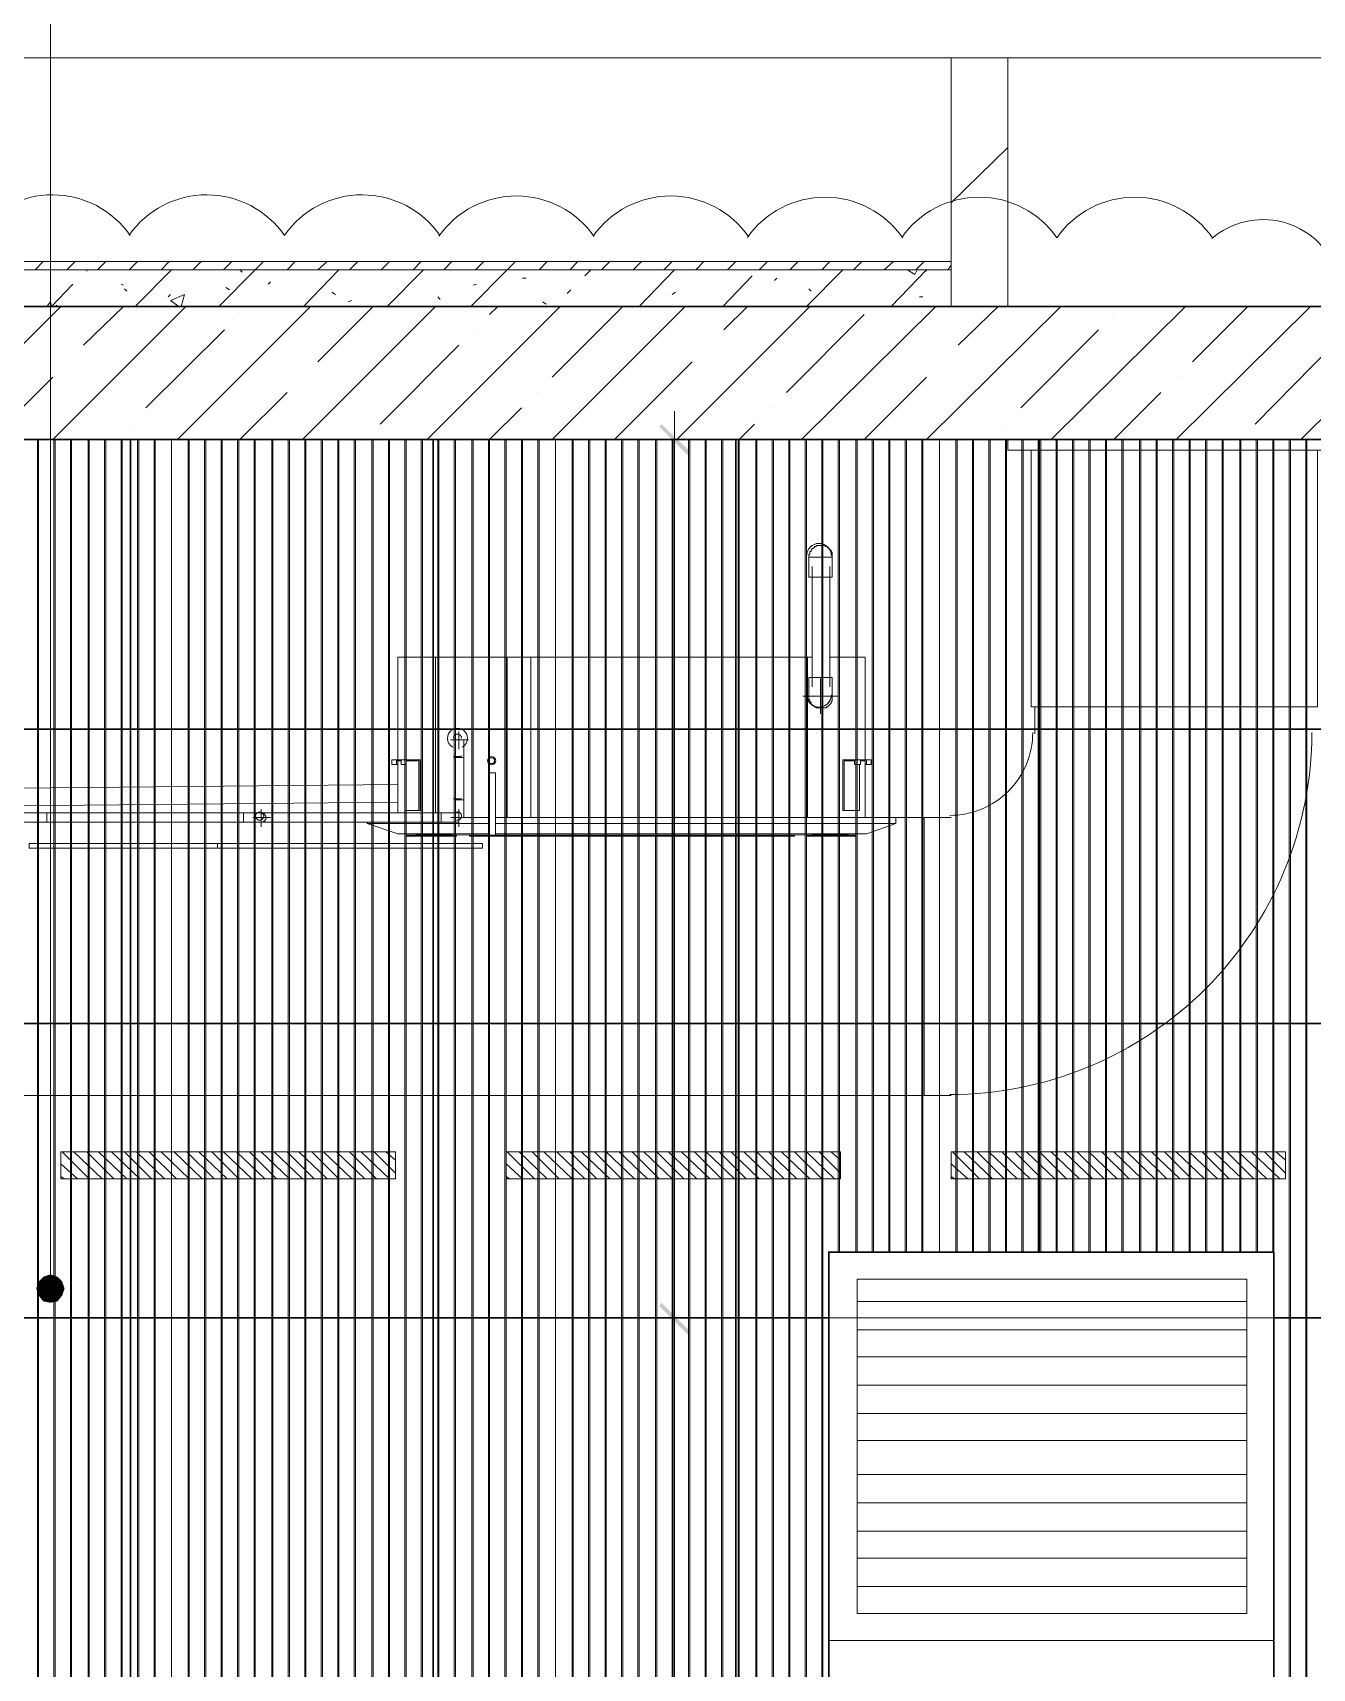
# Model space of a CAD drawing. Header units: millimetres. Extents: x -356862 to 418287, y 0 to 839748.
# Drawn here: x 387499 to 389851, y 787826 to 790833 of the extents above; entities that cross this region are included whole.
import ezdxf

# ---------------------------------------------------------------- set-up
doc = ezdxf.new("R2010")
doc.units = ezdxf.units.MM
doc.layers.add('PDF _Геометрия', color=7, linetype='Continuous', true_color=0xbababa)
doc.layers.add('PDF _Сплошная заливка', color=7, linetype='Continuous', true_color=0xf50000)

msp = doc.modelspace()

# ---------------------------------------------------------------- linework, layer by layer
at = {"layer": 'PDF _Геометрия', "color": 251, "lineweight": 20, "true_color": 0x545454}
msp.add_lwpolyline([(387531.2556, 788550.5996), (387531.2556, 788574.414), (387531.2556, 791250.2903), (387734.7608, 791250.2903), (393556.3072, 791250.2903)], dxfattribs=at)
at = {"layer": 'PDF _Геометрия', "color": 7, "lineweight": 5}
for points in [[(397212.9051, 790786.9913), (397124.1422, 790786.9913), (384697.3381, 790786.9913), (384660.534, 790936.3728), (384586.9257, 790639.7748), (384550.1216, 790786.9913), (372125.4824, 790786.9913), (372036.7196, 790786.9913)], [(389187.4412, 790330.1872), (389187.4412, 790412.4553), (375225.6886, 790412.4553), (375225.6886, 790330.1872), (375225.6886, 790786.9913)], [(389187.4412, 790786.9913), (389187.4412, 790412.4553)], [(389291.3587, 790330.1872), (389291.3587, 790786.9913)], [(389187.4412, 790397.3006), (375225.6886, 790397.3006)], [(389014.2453, 788500.8058), (389730.8433, 788500.8058)], [(389014.2453, 788448.847), (389730.8433, 788448.847)], [(389014.2453, 788399.0532), (389730.8433, 788399.0532)], [(389014.2453, 788347.0944), (389730.8433, 788347.0944)], [(389014.2453, 788295.1357), (389730.8433, 788295.1357)], [(389014.2453, 788245.3419), (389730.8433, 788245.3419)], [(389014.2453, 788182.5584), (389730.8433, 788182.5584)], [(389014.2453, 788130.5996), (389730.8433, 788130.5996)], [(389014.2453, 788078.6408), (389730.8433, 788078.6408)], [(389014.2453, 788028.847), (389730.8433, 788028.847)], [(389014.2453, 787976.8882), (389730.8433, 787976.8882)]]:
    msp.add_lwpolyline(points, dxfattribs=at)
at = {"layer": 'PDF _Геометрия', "color": 7, "lineweight": 30}
msp.add_lwpolyline([(372822.5959, 790786.9913), (372822.5959, 790330.1872), (372822.5959, 790085.548), (372822.5959, 788572.2491), (373078.0598, 788572.2491), (373078.0598, 790085.548), (393177.4412, 790085.548), (393177.4412, 790330.1872), (373078.0598, 790330.1872), (373078.0598, 790786.9913)], dxfattribs=at)
at = {"layer": 'PDF _Геометрия', "lineweight": 5}
for points in [[(389187.4412, 790520.7027), (389291.3587, 790622.4553)], [(387598.369, 790395.1357), (387598.369, 790397.3006)], [(387687.1319, 790330.1872), (387754.2453, 790397.3006)], [(387840.8433, 790330.1872), (387907.9567, 790397.3006)], [(387879.8123, 790397.3006), (387884.1422, 790392.9707)], [(387931.7711, 790371.3212), (387936.101, 790375.6511)], [(387996.7196, 790330.1872), (388061.668, 790397.3006)], [(388120.1216, 790397.3006), (388120.1216, 790397.3006)], [(388150.4309, 790330.1872), (388217.5443, 790397.3006)], [(388304.1422, 790330.1872), (388371.2556, 790397.3006)], [(388399.4, 790382.146), (388405.8948, 790382.146)], [(388514.1422, 790386.4759), (388524.967, 790397.3006)], [(388613.7299, 790330.1872), (388678.6783, 790397.3006)], [(388767.4412, 790330.1872), (388821.5649, 790386.4759)], [(388862.6989, 790377.8161), (388867.0288, 790382.146)], [(388921.1526, 790330.1872), (388988.266, 790397.3006)], [(389077.0288, 790330.1872), (389141.9773, 790397.3006)], [(389107.3381, 790397.3006), (389120.3278, 790388.6408), (389124.6577, 790397.3006)], [(389139.8123, 790397.3006), (389141.9773, 790395.1357)], [(387524.7608, 790330.1872), (387531.2556, 790338.847), (387533.4206, 790330.1872), (387572.3897, 790371.3212)], [(387661.1526, 790371.3212), (387665.4824, 790369.1563)], [(387667.6474, 790362.6614), (387671.9773, 790358.3315)], [(387747.7505, 790347.5068), (387752.0804, 790351.8367)], [(387767.235, 790330.1872), (387752.0804, 790341.012), (387778.0598, 790351.8367), (387771.5649, 790330.1872)], [(387853.833, 790364.8264), (387860.3278, 790360.4965)], [(388048.6783, 790356.1666), (388055.1732, 790351.8367)], [(388243.5237, 790347.5068), (388247.8536, 790343.1769)], [(388308.4721, 790369.1563), (388314.967, 790371.3212)], [(388481.668, 790354.0017), (388488.1629, 790360.4965)], [(388674.3484, 790351.8367), (388680.8433, 790356.1666)], [(388925.4824, 790362.6614), (388929.8123, 790358.3315)], [(389128.9876, 790347.5068), (389135.4824, 790347.5068)], [(387306.101, 790085.548), (387550.7402, 790330.1872)], [(387535.5855, 790085.548), (387780.2247, 790330.1872)], [(387542.0804, 790332.3522), (387544.2453, 790330.1872)], [(387591.8742, 790258.7439), (387665.4824, 790330.1872)], [(387765.0701, 790085.548), (388009.7093, 790330.1872)], [(387879.8123, 790315.0326), (387879.8123, 790315.0326)], [(387994.5546, 790085.548), (388239.1938, 790330.1872)], [(388022.6989, 790228.4346), (388124.4515, 790330.1872)], [(388078.9876, 790338.847), (388085.4824, 790341.012)], [(388224.0391, 790085.548), (388468.6783, 790330.1872)], [(388338.7814, 790315.0326), (388353.9361, 790330.1872)], [(388436.2041, 790338.847), (388442.6989, 790334.5171)], [(388453.5237, 790085.548), (388698.1629, 790330.1872)], [(388453.5237, 790200.2903), (388583.4206, 790330.1872)], [(388683.0082, 790085.548), (388927.6474, 790330.1872)], [(388769.6062, 790286.8882), (388812.9051, 790330.1872)], [(388884.3484, 790172.146), (389027.235, 790315.0326)], [(388912.4928, 790085.548), (389159.2969, 790330.1872)], [(389141.9773, 790085.548), (389388.7814, 790330.1872)], [(389200.4309, 790258.7439), (389274.0391, 790330.1872)], [(389371.4618, 790085.548), (389618.266, 790330.1872)], [(389486.2041, 790315.0326), (389486.2041, 790315.0326)], [(389600.9464, 790085.548), (389847.7505, 790330.1872)], [(389631.2556, 790228.4346), (389733.0082, 790330.1872)], [(389830.4309, 790085.548), (390077.235, 790330.1872)], [(387706.6165, 790144.0017), (387851.668, 790286.8882)], [(388310.6371, 790286.8882), (388310.6371, 790286.8882)], [(389315.1732, 790144.0017), (389458.0598, 790286.8882)], [(388137.4412, 790113.6924), (388282.4928, 790258.7439)], [(388741.4618, 790258.7439), (388741.4618, 790258.7439)], [(389745.9979, 790113.6924), (389888.8845, 790258.7439)], [(387563.7299, 790228.4346), (387563.7299, 790228.4346)], [(388568.266, 790085.548), (388711.1526, 790228.4346)], [(389172.2866, 790228.4346), (389172.2866, 790228.4346)], [(387420.8433, 790085.548), (387535.5855, 790200.2903)], [(387994.5546, 790200.2903), (387994.5546, 790200.2903)], [(389027.235, 790085.548), (389141.9773, 790200.2903)], [(389600.9464, 790200.2903), (389600.9464, 790200.2903)], [(387879.8123, 790085.548), (387966.4103, 790172.146)], [(388425.3794, 790172.146), (388425.3794, 790172.146)], [(389486.2041, 790085.548), (389572.802, 790172.146)], [(388338.7814, 790085.548), (388397.235, 790144.0017)], [(388856.2041, 790144.0017), (388856.2041, 790144.0017)], [(387678.4721, 790113.6924), (387678.4721, 790113.6924)], [(388797.7505, 790085.548), (388825.8948, 790113.6924)], [(389287.0288, 790113.6924), (389287.0288, 790113.6924)], [(387650.3278, 790085.548), (387650.3278, 790085.548)], [(388109.2969, 790085.548), (388109.2969, 790085.548)], [(389256.7196, 790085.548), (389256.7196, 790085.548)], [(389717.8536, 790085.548), (389717.8536, 790085.548)]]:
    msp.add_lwpolyline(points, dxfattribs=at)
at = {"layer": 'PDF _Геометрия', "color": 1, "lineweight": 20}
msp.add_lwpolyline([(389899.7815, 790111.7341, 0.520570474), (389895.1411, 790397.2036, 0.52057046), (389666.4014, 790454.7447)], format="xyb", dxfattribs=at)
at = {"layer": 'PDF _Геометрия', "color": 8, "lineweight": 5, "true_color": 0x787878}
for points in [[(387503.1113, 790397.3006), (387518.266, 790412.4553)], [(387561.5649, 790397.3006), (387576.7196, 790412.4553)], [(387617.8536, 790397.3006), (387633.0082, 790412.4553)], [(387676.3072, 790397.3006), (387691.4618, 790412.4553)], [(387734.7608, 790397.3006), (387749.9154, 790412.4553)], [(387793.2144, 790397.3006), (387808.369, 790412.4553)], [(387849.5031, 790397.3006), (387864.6577, 790412.4553)], [(387907.9567, 790397.3006), (387923.1113, 790412.4553)], [(387966.4103, 790397.3006), (387981.5649, 790412.4553)], [(388022.6989, 790397.3006), (388040.0185, 790412.4553)], [(388081.1526, 790397.3006), (388096.3072, 790412.4553)], [(388139.6062, 790397.3006), (388154.7608, 790412.4553)], [(388198.0598, 790397.3006), (388213.2144, 790412.4553)], [(388254.3484, 790397.3006), (388269.5031, 790412.4553)], [(388312.802, 790397.3006), (388327.9567, 790412.4553)], [(388371.2556, 790397.3006), (388386.4103, 790412.4553)], [(388429.7093, 790397.3006), (388444.8639, 790412.4553)], [(388485.9979, 790397.3006), (388501.1526, 790412.4553)], [(388544.4515, 790397.3006), (388559.6062, 790412.4553)], [(388602.9051, 790397.3006), (388618.0598, 790412.4553)], [(388659.1938, 790397.3006), (388674.3484, 790412.4553)], [(388717.6474, 790397.3006), (388732.802, 790412.4553)], [(388776.101, 790397.3006), (388791.2556, 790412.4553)], [(388834.5546, 790397.3006), (388849.7093, 790412.4553)], [(388890.8433, 790397.3006), (388905.9979, 790412.4553)], [(388949.2969, 790397.3006), (388964.4515, 790412.4553)], [(389007.7505, 790397.3006), (389022.9051, 790412.4553)], [(389064.0391, 790397.3006), (389081.3587, 790412.4553)], [(389122.4928, 790397.3006), (389137.6474, 790412.4553)], [(389180.9464, 790397.3006), (389187.4412, 790405.9604)]]:
    msp.add_lwpolyline(points, dxfattribs=at)
at = {"layer": 'PDF _Геометрия', "color": 7, "lineweight": 18}
for points in [[(388678.6783, 788418.5377), (388678.6783, 790137.5068)], [(389802.2866, 790085.548), (388626.7196, 790085.548)], [(388678.6783, 786065.2388), (388678.6783, 788520.2903)]]:
    msp.add_lwpolyline(points, dxfattribs=at)
at = {"layer": 'PDF _Геометрия', "color": 150, "lineweight": 30, "true_color": 0x0080ff}
for points in [[(386630.6371, 786117.1975), (389904.0391, 786117.1975), (389904.0391, 790085.548), (389904.0391, 782125.0326), (389494.8639, 782127.1975), (389494.8639, 782280.9089), (389033.7299, 782280.9089), (389033.7299, 782434.6202), (388574.7608, 782434.6202), (388574.7608, 782588.3315), (388113.6268, 782588.3315), (388113.6268, 782739.8779), (387654.6577, 782739.8779), (387654.6577, 782893.5893), (387193.5237, 782893.5893), (387193.5237, 783047.3006), (386732.3897, 783047.3006), (386732.3897, 783201.012), (386630.6371, 783201.012), (386630.6371, 785370.2903), (386630.6371, 790085.548), (389904.0391, 790085.548)], [(387678.4721, 782739.8779), (387678.4721, 790085.548)], [(388234.8639, 782588.3315), (388234.8639, 790085.548)], [(388791.2556, 782434.6202), (388791.2556, 790085.548)], [(389347.6474, 788591.7336), (389347.6474, 790085.548)], [(389904.0391, 789552.9707), (386630.6371, 789552.9707)], [(389904.0391, 789011.7336), (386630.6371, 789011.7336)], [(386630.6371, 788470.4965), (388962.2866, 788470.4965)], [(389780.6371, 788470.4965), (389904.0391, 788470.4965)]]:
    msp.add_lwpolyline(points, dxfattribs=at)
at = {"layer": 'PDF _Геометрия', "color": 254, "lineweight": 5, "true_color": 0xdcdcdc}
for points in [[(387507.4412, 782893.5893), (387507.4412, 790085.548)], [(387537.7505, 782893.5893), (387537.7505, 790085.548)], [(387568.0598, 782893.5893), (387568.0598, 790085.548)], [(387602.6989, 782893.5893), (387602.6989, 790085.548)], [(387633.0082, 782893.5893), (387633.0082, 790085.548)], [(387663.3175, 782739.8779), (387663.3175, 790085.548)], [(387691.4618, 782739.8779), (387691.4618, 790085.548)], [(387721.7711, 782739.8779), (387721.7711, 790085.548)], [(387754.2453, 782739.8779), (387754.2453, 790085.548)], [(387786.7196, 782739.8779), (387786.7196, 790085.548)], [(387817.0288, 782739.8779), (387817.0288, 790085.548)], [(387845.1732, 782739.8779), (387845.1732, 790085.548)], [(387875.4824, 782739.8779), (387875.4824, 790085.548)], [(387905.7917, 782739.8779), (387905.7917, 790085.548)], [(387940.4309, 782739.8779), (387940.4309, 790085.548)], [(387970.7402, 782739.8779), (387970.7402, 790085.548)], [(388001.0495, 782739.8779), (388001.0495, 790085.548)], [(388029.1938, 782739.8779), (388029.1938, 790085.548)], [(388059.5031, 782739.8779), (388059.5031, 790085.548)], [(388089.8123, 782739.8779), (388089.8123, 790085.548)], [(388124.4515, 782588.3315), (388124.4515, 790085.548)], [(388154.7608, 782588.3315), (388154.7608, 790085.548)], [(388185.0701, 782588.3315), (388185.0701, 790085.548)], [(388213.2144, 782588.3315), (388213.2144, 790085.548)], [(388243.5237, 782588.3315), (388243.5237, 790085.548)], [(388273.833, 782588.3315), (388273.833, 790085.548)], [(388308.4721, 782588.3315), (388308.4721, 790085.548)], [(388338.7814, 782588.3315), (388338.7814, 790085.548)], [(388369.0907, 782588.3315), (388369.0907, 790085.548)], [(388397.235, 782588.3315), (388397.235, 790085.548)], [(388427.5443, 782588.3315), (388427.5443, 790085.548)], [(388460.0185, 782588.3315), (388460.0185, 790085.548)], [(388492.4928, 782588.3315), (388492.4928, 790085.548)], [(388522.802, 782588.3315), (388522.802, 790085.548)], [(388550.9464, 782588.3315), (388550.9464, 790085.548)], [(388581.2556, 782434.6202), (388581.2556, 790085.548)], [(388611.5649, 782434.6202), (388611.5649, 790085.548)], [(388646.2041, 782434.6202), (388646.2041, 790085.548)], [(388676.5134, 782434.6202), (388676.5134, 790085.548)], [(388706.8227, 782434.6202), (388706.8227, 790085.548)], [(388734.967, 782434.6202), (388734.967, 790085.548)], [(388765.2763, 782434.6202), (388765.2763, 790085.548)], [(388795.5855, 782434.6202), (388795.5855, 790085.548)], [(388830.2247, 782434.6202), (388830.2247, 790085.548)], [(388860.534, 782434.6202), (388860.534, 790085.548)], [(388890.8433, 782434.6202), (388890.8433, 790085.548)], [(388918.9876, 782434.6202), (388918.9876, 790085.548)], [(388949.2969, 782434.6202), (388949.2969, 790085.548)], [(388979.6062, 788591.7336), (388979.6062, 790085.548)], [(389014.2453, 788591.7336), (389014.2453, 790085.548)], [(389044.5546, 788591.7336), (389044.5546, 790085.548)], [(389074.8639, 788591.7336), (389074.8639, 790085.548)], [(389103.0082, 788591.7336), (389103.0082, 790085.548)], [(389133.3175, 788591.7336), (389133.3175, 790085.548)], [(389165.7917, 788591.7336), (389165.7917, 790085.548)], [(389198.266, 788591.7336), (389198.266, 790085.548)], [(389228.5752, 788591.7336), (389228.5752, 790085.548)], [(389256.7196, 788591.7336), (389256.7196, 790085.548)], [(389287.0288, 788591.7336), (389287.0288, 790085.548)], [(389317.3381, 788591.7336), (389317.3381, 790085.548)], [(389351.9773, 788591.7336), (389351.9773, 790085.548)], [(389382.2866, 788591.7336), (389382.2866, 790085.548)], [(389412.5959, 788591.7336), (389412.5959, 790085.548)], [(389440.7402, 788591.7336), (389440.7402, 790085.548)], [(389471.0495, 788591.7336), (389471.0495, 790085.548)], [(389501.3587, 788591.7336), (389501.3587, 790085.548)], [(389535.9979, 788591.7336), (389535.9979, 790085.548)], [(389566.3072, 788591.7336), (389566.3072, 790085.548)], [(389596.6165, 788591.7336), (389596.6165, 790085.548)], [(389624.7608, 788591.7336), (389624.7608, 790085.548)], [(389655.0701, 788591.7336), (389655.0701, 790085.548)], [(389685.3794, 788591.7336), (389685.3794, 790085.548)], [(389720.0185, 788591.7336), (389720.0185, 790085.548)], [(389750.3278, 788591.7336), (389750.3278, 790085.548)], [(389780.6371, 788591.7336), (389780.6371, 790085.548)], [(389808.7814, 782125.0326), (389808.7814, 790085.548)], [(389839.0907, 782125.0326), (389839.0907, 790085.548)]]:
    msp.add_lwpolyline(points, dxfattribs=at)
for points in [[(387509.6062, 790085.548), (387509.6062, 782893.5893)], [(387539.9154, 790085.548), (387539.9154, 782893.5893)], [(387570.2247, 790085.548), (387570.2247, 782893.5893)], [(387600.534, 790085.548), (387600.534, 782893.5893)], [(387630.8433, 790085.548), (387630.8433, 782893.5893)], [(387661.1526, 790085.548), (387661.1526, 782739.8779)], [(387693.6268, 790085.548), (387693.6268, 782739.8779)], [(387723.9361, 790085.548), (387723.9361, 782739.8779)], [(387754.2453, 790085.548), (387754.2453, 782739.8779)], [(387784.5546, 790085.548), (387784.5546, 782739.8779)], [(387814.8639, 790085.548), (387814.8639, 782739.8779)], [(387847.3381, 790085.548), (387847.3381, 782739.8779)], [(387877.6474, 790085.548), (387877.6474, 782739.8779)], [(387907.9567, 790085.548), (387907.9567, 782739.8779)], [(387938.266, 790085.548), (387938.266, 782739.8779)], [(387968.5752, 790085.548), (387968.5752, 782739.8779)], [(387998.8845, 790085.548), (387998.8845, 782739.8779)], [(388031.3587, 790085.548), (388031.3587, 782739.8779)], [(388061.668, 790085.548), (388061.668, 782739.8779)], [(388091.9773, 790085.548), (388091.9773, 782739.8779)], [(388122.2866, 790085.548), (388122.2866, 782588.3315)], [(388152.5959, 790085.548), (388152.5959, 782588.3315)], [(388182.9051, 790085.548), (388182.9051, 782588.3315)], [(388215.3794, 790085.548), (388215.3794, 782588.3315)], [(388245.6886, 790085.548), (388245.6886, 782588.3315)], [(388275.9979, 790085.548), (388275.9979, 782588.3315)], [(388306.3072, 790085.548), (388306.3072, 782588.3315)], [(388336.6165, 790085.548), (388336.6165, 782588.3315)], [(388366.9257, 790085.548), (388366.9257, 782588.3315)], [(388399.4, 790085.548), (388399.4, 782588.3315)], [(388429.7093, 790085.548), (388429.7093, 782588.3315)], [(388460.0185, 790085.548), (388460.0185, 782588.3315)], [(388490.3278, 790085.548), (388490.3278, 782588.3315)], [(388520.6371, 790085.548), (388520.6371, 782588.3315)], [(388553.1113, 790085.548), (388553.1113, 782588.3315)], [(388583.4206, 790085.548), (388583.4206, 782434.6202)], [(388613.7299, 790085.548), (388613.7299, 782434.6202)], [(388644.0391, 790085.548), (388644.0391, 782434.6202)], [(388674.3484, 790085.548), (388674.3484, 782434.6202)], [(388704.6577, 790085.548), (388704.6577, 782434.6202)], [(388737.1319, 790085.548), (388737.1319, 782434.6202)], [(388767.4412, 790085.548), (388767.4412, 782434.6202)], [(388797.7505, 790085.548), (388797.7505, 782434.6202)], [(388828.0598, 790085.548), (388828.0598, 782434.6202)], [(388858.369, 790085.548), (388858.369, 782434.6202)], [(388888.6783, 790085.548), (388888.6783, 782434.6202)], [(388921.1526, 790085.548), (388921.1526, 782434.6202)], [(388951.4618, 790085.548), (388951.4618, 782434.6202)], [(388981.7711, 790085.548), (388981.7711, 788591.7336)], [(389012.0804, 790085.548), (389012.0804, 788591.7336)], [(389042.3897, 790085.548), (389042.3897, 788591.7336)], [(389072.6989, 790085.548), (389072.6989, 788591.7336)], [(389105.1732, 790085.548), (389105.1732, 788591.7336)], [(389135.4824, 790085.548), (389135.4824, 788591.7336)], [(389165.7917, 790085.548), (389165.7917, 788591.7336)], [(389196.101, 790085.548), (389196.101, 788591.7336)], [(389226.4103, 790085.548), (389226.4103, 788591.7336)], [(389258.8845, 790085.548), (389258.8845, 788591.7336)], [(389289.1938, 790085.548), (389289.1938, 788591.7336)], [(389319.5031, 790085.548), (389319.5031, 788591.7336)], [(389349.8123, 790085.548), (389349.8123, 788591.7336)], [(389380.1216, 790085.548), (389380.1216, 788591.7336)], [(389410.4309, 790085.548), (389410.4309, 788591.7336)], [(389442.9051, 790085.548), (389442.9051, 788591.7336)], [(389473.2144, 790085.548), (389473.2144, 788591.7336)], [(389503.5237, 790085.548), (389503.5237, 788591.7336)], [(389533.833, 790085.548), (389533.833, 788591.7336)], [(389564.1422, 790085.548), (389564.1422, 788591.7336)], [(389594.4515, 790085.548), (389594.4515, 788591.7336)], [(389626.9257, 790085.548), (389626.9257, 788591.7336)], [(389657.235, 790085.548), (389657.235, 788591.7336)], [(389687.5443, 790085.548), (389687.5443, 788591.7336)], [(389717.8536, 790085.548), (389717.8536, 788591.7336)], [(389748.1629, 790085.548), (389748.1629, 788591.7336)], [(389778.4721, 790085.548), (389778.4721, 788591.7336)], [(389810.9464, 790085.548), (389810.9464, 782125.0326)], [(389841.2556, 790085.548), (389841.2556, 782125.0326)]]:
    msp.add_lwpolyline(points, close=True, dxfattribs=at)
at = {"layer": 'PDF _Геометрия', "color": 8, "lineweight": 18, "true_color": 0x808080}
for points in [[(389291.3587, 790085.548), (389291.3587, 790066.0635), (389904.0391, 790066.0635), (389291.3587, 790066.0635)], [(388925.4824, 789869.0532), (388947.1319, 789869.0532), (388968.7814, 789869.0532), (388968.7814, 789871.2181), (388968.7814, 789873.3831), (388968.7814, 789875.548), (388968.7814, 789877.713), (388966.6165, 789879.8779), (388966.6165, 789882.0429), (388964.4515, 789882.0429), (388964.4515, 789884.2078), (388962.2866, 789884.2078), (388962.2866, 789886.3728), (388960.1216, 789886.3728), (388960.1216, 789888.5377), (388957.9567, 789888.5377), (388955.7917, 789888.5377), (388955.7917, 789890.7027), (388953.6268, 789890.7027), (388951.4618, 789890.7027), (388949.2969, 789890.7027), (388947.1319, 789890.7027), (388944.967, 789890.7027), (388942.802, 789890.7027), (388940.6371, 789890.7027), (388938.4721, 789888.5377), (388936.3072, 789888.5377), (388936.3072, 789886.3728), (388934.1422, 789886.3728), (388931.9773, 789884.2078), (388929.8123, 789882.0429), (388929.8123, 789879.8779), (388927.6474, 789879.8779), (388927.6474, 789877.713), (388927.6474, 789875.548), (388925.4824, 789873.3831), (388925.4824, 789871.2181)], [(388968.7814, 789869.0532), (388947.1319, 789869.0532), (388925.4824, 789869.0532), (388925.4824, 789832.2491), (388947.1319, 789832.2491), (388968.7814, 789832.2491)], [(388925.4824, 789613.5893), (388947.1319, 789613.5893), (388968.7814, 789613.5893), (388968.7814, 789648.2285), (388947.1319, 789648.2285), (388925.4824, 789648.2285)], [(388968.7814, 789613.5893), (388947.1319, 789613.5893), (388925.4824, 789613.5893), (388925.4824, 789611.4243), (388925.4824, 789609.2594), (388925.4824, 789607.0944), (388927.6474, 789607.0944), (388927.6474, 789604.9295), (388927.6474, 789602.7645), (388929.8123, 789602.7645), (388929.8123, 789600.5996), (388929.8123, 789598.4346), (388931.9773, 789598.4346), (388931.9773, 789596.2697), (388934.1422, 789596.2697), (388936.3072, 789594.1047), (388938.4721, 789594.1047), (388938.4721, 789591.9398), (388940.6371, 789591.9398), (388942.802, 789591.9398), (388944.967, 789591.9398), (388947.1319, 789591.9398), (388949.2969, 789591.9398), (388951.4618, 789591.9398), (388953.6268, 789591.9398), (388955.7917, 789591.9398), (388957.9567, 789591.9398), (388957.9567, 789594.1047), (388960.1216, 789594.1047), (388962.2866, 789596.2697), (388964.4515, 789598.4346), (388966.6165, 789600.5996), (388966.6165, 789602.7645), (388968.7814, 789604.9295), (388968.7814, 789607.0944), (388968.7814, 789609.2594), (388968.7814, 789611.4243)], [(388338.7814, 789358.1254), (388345.2763, 789358.1254), (388349.6062, 789358.1254), (388349.6062, 789472.8676), (388345.2763, 789472.8676), (388338.7814, 789472.8676)], [(389012.0804, 789496.6821), (389012.0804, 789488.0223), (389009.9154, 789488.0223), (389009.9154, 789494.5171), (388990.4309, 789494.5171), (388990.4309, 789403.5893), (388988.266, 789403.5893), (388988.266, 789496.6821)], [(388187.235, 789355.9604), (388187.235, 789358.1254), (388252.1835, 789358.1254), (388278.1629, 789358.1254), (388278.1629, 789355.9604), (388252.1835, 789355.9604)], [(388301.9773, 789355.9604), (388301.9773, 789358.1254), (388332.2866, 789358.1254), (388869.1938, 789358.1254), (388899.5031, 789358.1254), (388899.5031, 789355.9604), (388869.1938, 789355.9604), (388332.2866, 789355.9604)], [(389012.0804, 789355.9604), (388947.1319, 789355.9604), (388923.3175, 789355.9604), (388923.3175, 789358.1254), (388947.1319, 789358.1254), (389012.0804, 789358.1254)], [(387492.2866, 789342.9707), (387492.2866, 789338.6408), (387492.2866, 789334.3109), (387838.6783, 789334.3109), (388325.7917, 789334.3109), (388325.7917, 789338.6408), (388325.7917, 789342.9707), (387838.6783, 789342.9707)]]:
    msp.add_lwpolyline(points, close=True, dxfattribs=at)
for points in [[(389860.7402, 790066.0635), (389860.7402, 789594.1047), (389334.6577, 789594.1047), (389334.6577, 790066.0635)], [(388925.4824, 789869.0532), (388925.4824, 789869.0532)], [(388968.7814, 789869.0532), (388968.7814, 789869.0532)], [(388931.9773, 789851.7336), (388931.9773, 789630.9089)], [(388964.4515, 789630.9089), (388964.4515, 789851.7336)], [(388169.9154, 789496.6821), (388169.9154, 789685.0326), (388239.1938, 789685.0326), (388371.2556, 789685.0326), (388414.5546, 789685.0326), (388414.5546, 789390.5996)], [(388239.1938, 789685.0326), (388239.1938, 789399.2594)], [(388371.2556, 789685.0326), (388371.2556, 789390.5996)], [(388414.5546, 789685.0326), (388923.3175, 789685.0326), (388931.9773, 789685.0326)], [(388923.3175, 789685.0326), (388923.3175, 789390.5996)], [(388964.4515, 789685.0326), (389029.4, 789685.0326), (389029.4, 789496.6821)], [(388947.1319, 789581.1151), (388947.1319, 789646.0635)], [(388914.6577, 789613.5893), (388979.6062, 789613.5893)], [(388925.4824, 789613.5893), (388925.4824, 789613.5893)], [(388968.7814, 789613.5893), (388968.7814, 789613.5893)], [(389341.1526, 789594.1047), (389341.1526, 789544.3109)], [(388267.3381, 789533.4862), (388299.8123, 789533.4862)], [(388273.833, 789423.0738), (388282.4928, 789423.0738), (388291.1526, 789423.0738), (388291.1526, 789501.012), (388291.1526, 789503.1769), (388291.1526, 789505.3419), (388291.1526, 789507.5068), (388291.1526, 789509.6718), (388291.1526, 789511.8367), (388291.1526, 789514.0017), (388291.1526, 789516.1666), (388291.1526, 789518.3315), (388291.1526, 789520.4965), (388291.1526, 789522.6614), (388291.1526, 789524.8264), (388291.1526, 789526.9913), (388291.1526, 789529.1563), (388291.1526, 789531.3212), (388291.1526, 789533.4862)], [(388273.833, 789533.4862), (388273.833, 789531.3212), (388273.833, 789529.1563), (388273.833, 789526.9913), (388273.833, 789524.8264), (388273.833, 789522.6614), (388273.833, 789520.4965), (388273.833, 789518.3315), (388273.833, 789516.1666), (388273.833, 789514.0017), (388273.833, 789511.8367), (388273.833, 789509.6718), (388273.833, 789507.5068), (388273.833, 789505.3419), (388273.833, 789503.1769), (388273.833, 789501.012), (388273.833, 789423.0738), (388273.833, 789420.9089), (388273.833, 789418.7439), (388273.833, 789416.579), (388273.833, 789414.414), (388273.833, 789412.2491), (388273.833, 789410.0841), (388273.833, 789407.9192), (388273.833, 789405.7542), (388273.833, 789403.5893), (388273.833, 789401.4243), (388273.833, 789399.2594), (388273.833, 789397.0944)], [(388282.4928, 789516.1666), (388282.4928, 789548.6408)], [(388291.1526, 789501.012), (388282.4928, 789501.012), (388273.833, 789501.012)], [(388176.4103, 789494.5171), (388167.7505, 789494.5171), (388167.7505, 789488.0223), (388159.0907, 789488.0223), (388159.0907, 789496.6821), (388167.7505, 789496.6821), (388167.7505, 789488.0223), (388169.9154, 789488.0223), (388169.9154, 789494.5171), (388169.9154, 789399.2594)], [(388167.7505, 789496.6821), (388176.4103, 789496.6821)], [(388185.0701, 789488.0223), (388185.0701, 789496.6821), (388211.0495, 789496.6821), (388211.0495, 789403.5893), (388208.8845, 789403.5893), (388208.8845, 789494.5171), (388185.0701, 789494.5171), (388185.0701, 789488.0223), (388176.4103, 789488.0223), (388176.4103, 789496.6821), (388185.0701, 789496.6821)], [(388208.8845, 789403.5893), (388182.9051, 789403.5893), (388182.9051, 789488.0223)], [(389018.5752, 789488.0223), (389018.5752, 789403.5893), (388990.4309, 789403.5893)], [(389012.0804, 789496.6821), (389020.7402, 789496.6821), (389022.9051, 789496.6821), (389031.5649, 789496.6821), (389040.2247, 789496.6821), (389040.2247, 789488.0223), (389031.5649, 789488.0223), (389031.5649, 789496.6821)], [(389020.7402, 789496.6821), (389020.7402, 789488.0223), (389012.0804, 789488.0223)], [(389031.5649, 789488.0223), (389029.4, 789488.0223), (389029.4, 789494.5171), (389022.9051, 789494.5171), (389020.7402, 789494.5171)], [(389029.4, 789494.5171), (389029.4, 789390.5996)], [(388169.9154, 789451.2181), (387273.6268, 789442.5584)], [(387273.6268, 789410.0841), (388169.9154, 789418.7439)], [(388291.1526, 789423.0738), (388291.1526, 789420.9089), (388291.1526, 789418.7439), (388291.1526, 789416.579), (388291.1526, 789414.414), (388291.1526, 789412.2491), (388291.1526, 789410.0841), (388291.1526, 789407.9192), (388291.1526, 789405.7542), (388291.1526, 789403.5893), (388291.1526, 789401.4243), (388291.1526, 789399.2594), (388291.1526, 789397.0944), (388291.1526, 789394.9295), (388291.1526, 789392.7645), (388291.1526, 789390.5996), (388338.7814, 789390.5996)], [(389027.235, 789360.2903), (388899.5031, 789358.1254), (389031.5649, 789360.2903), (388960.1216, 789360.2903), (388349.6062, 789360.2903), (388960.1216, 789360.2903), (389031.5649, 789360.2903), (389085.6886, 789379.7748), (389085.6886, 789390.5996), (389137.6474, 789390.5996), (389137.6474, 788879.6718), (386119.7093, 788879.6718), (380683.5237, 788879.6718), (380698.6783, 788879.6718)], [(387524.7608, 789399.2594), (387464.1422, 789399.2594)], [(387464.1422, 789381.9398), (387524.7608, 789381.9398), (387886.3072, 789381.9398), (387886.3072, 789390.5996), (387886.3072, 789399.2594), (387888.4721, 789399.2594), (387890.6371, 789399.2594), (387892.802, 789399.2594), (387894.967, 789399.2594), (387897.1319, 789399.2594), (387899.2969, 789399.2594), (387901.4618, 789399.2594), (387903.6268, 789399.2594), (387905.7917, 789399.2594), (387907.9567, 789399.2594), (387910.1216, 789399.2594), (387912.2866, 789399.2594), (387914.4515, 789399.2594), (387916.6165, 789399.2594), (387918.7814, 789399.2594), (387920.9464, 789397.0944), (387923.1113, 789397.0944), (387925.2763, 789397.0944), (387925.2763, 789394.9295), (387927.4412, 789392.7645), (387927.4412, 789390.5996), (387927.4412, 789388.4346), (387927.4412, 789386.2697), (387925.2763, 789386.2697), (387925.2763, 789384.1047), (387923.1113, 789384.1047), (387923.1113, 789381.9398), (387920.9464, 789381.9398), (387918.7814, 789381.9398), (387916.6165, 789381.9398), (387914.4515, 789381.9398), (387912.2866, 789381.9398), (387910.1216, 789381.9398), (387907.9567, 789381.9398), (387905.7917, 789381.9398), (387903.6268, 789381.9398), (387901.4618, 789381.9398), (387899.2969, 789381.9398), (387897.1319, 789381.9398), (387894.967, 789381.9398), (387892.802, 789381.9398), (387890.6371, 789381.9398), (387888.4721, 789381.9398), (387886.3072, 789381.9398), (387886.3072, 789390.5996), (387886.3072, 789399.2594)], [(387886.3072, 789381.9398), (388250.0185, 789381.9398), (388250.0185, 789384.1047), (388250.0185, 789386.2697), (388250.0185, 789388.4346), (388250.0185, 789390.5996), (388250.0185, 789392.7645), (388250.0185, 789394.9295), (388250.0185, 789397.0944), (388250.0185, 789399.2594), (387886.3072, 789399.2594), (387524.7608, 789399.2594), (387524.7608, 789390.5996), (387524.7608, 789381.9398)], [(387903.6268, 789390.5996), (387936.101, 789390.5996)], [(387918.7814, 789373.28), (387918.7814, 789405.7542)], [(388113.6268, 789381.9398), (388113.6268, 789379.7748), (388169.9154, 789360.2903), (388241.3587, 789360.2903), (388338.7814, 789360.2903), (388241.3587, 789360.2903), (388169.9154, 789360.2903), (388301.9773, 789358.1254), (388172.0804, 789360.2903)], [(388135.2763, 789379.7748), (388169.9154, 789379.7748), (388338.7814, 789379.7748), (388135.2763, 789379.7748), (388113.6268, 789379.7748)], [(388282.4928, 789399.2594), (388280.3278, 789399.2594), (388278.1629, 789399.2594), (388275.9979, 789399.2594), (388273.833, 789399.2594), (388271.668, 789399.2594), (388269.5031, 789399.2594), (388267.3381, 789399.2594), (388265.1732, 789399.2594), (388263.0082, 789399.2594), (388260.8433, 789399.2594), (388258.6783, 789399.2594), (388256.5134, 789399.2594), (388254.3484, 789399.2594), (388252.1835, 789399.2594), (388250.0185, 789399.2594), (388250.0185, 789394.9295), (388250.0185, 789392.7645), (388250.0185, 789390.5996), (388250.0185, 789388.4346), (388250.0185, 789386.2697), (388250.0185, 789384.1047), (388250.0185, 789381.9398), (388252.1835, 789381.9398), (388254.3484, 789381.9398), (388256.5134, 789381.9398), (388258.6783, 789381.9398), (388260.8433, 789381.9398), (388263.0082, 789381.9398), (388265.1732, 789381.9398), (388267.3381, 789381.9398), (388269.5031, 789381.9398), (388271.668, 789381.9398), (388273.833, 789381.9398), (388275.9979, 789381.9398), (388278.1629, 789381.9398), (388280.3278, 789381.9398), (388282.4928, 789381.9398)], [(388267.3381, 789390.5996), (388299.8123, 789390.5996)], [(388282.4928, 789373.28), (388282.4928, 789405.7542)], [(388349.6062, 789390.5996), (389066.2041, 789390.5996), (389085.6886, 789390.5996)], [(389085.6886, 789379.7748), (389066.2041, 789379.7748), (388349.6062, 789379.7748), (389031.5649, 789379.7748), (389066.2041, 789379.7748)], [(389187.4412, 789390.5996), (389137.6474, 789390.5996), (389137.6474, 788879.6718), (389187.4412, 788879.6718)], [(388252.1835, 789358.1254), (388252.1835, 789355.9604)], [(388332.2866, 789358.1254), (388332.2866, 789355.9604)], [(388869.1938, 789358.1254), (388869.1938, 789355.9604)], [(388947.1319, 789358.1254), (388947.1319, 789355.9604)], [(387838.6783, 789342.9707), (387838.6783, 789338.6408), (387838.6783, 789334.3109)]]:
    msp.add_lwpolyline(points, dxfattribs=at)
for points in [[(388922.4414, 789877.5994, 0.065168248), (388921.6756, 789871.7489, -0.414213571), (388944.4076, 789894.4809, -0.414213572), (388967.1395, 789871.7489, 0.049561257), (388966.6951, 789876.2222)], [(388966.3738, 789610.4213, 0.065168248), (388967.1395, 789616.2718, -0.414213567), (388944.4076, 789593.5398, -0.414213562), (388921.6756, 789616.2718, 0.049561258), (388922.1201, 789611.7985)], [(388288.82, 789520.1595, 0.270014133), (388298.144, 789536.1665, 0.999999944), (388261.3399, 789536.1665, 0.278131534), (388271.1514, 789519.8926)], [(388273.1797, 789539.9549, 0.131647629), (388272.1647, 789536.1665, -0.414214286), (388279.742, 789543.7438, -0.414214285), (388287.3193, 789536.1665, 0.131647629), (388286.3042, 789539.9549)], [(388283.5304, 789399.8378, 0.131647631), (388279.742, 789400.8528, 0.057883546), (388278.0202, 789400.6546, -0.483065614), (388287.3193, 789393.2754, -0.483006984), (388278.0364, 789385.8926, 0.056817853), (388279.742, 789385.6982, 0.13164763), (388283.5304, 789386.7132)]]:
    msp.add_lwpolyline(points, format="xyb", dxfattribs=at)
for points in [[(388334.9504, 789495.0303, 1.000001234), (388350.105, 789495.0303, 1.000001234)], [(388347.9401, 789495.0303, 0.999999038), (388337.1153, 789495.0303, 0.99999904)], [(387923.5925, 789393.2755, 1.000001235), (387908.4379, 789393.2755, 1.000001234)]]:
    msp.add_lwpolyline(points, format="xyb", close=True, dxfattribs=at)
at = {"layer": 'PDF _Геометрия', "color": 92, "lineweight": 20, "true_color": 0x00dd00}
for points in [[(387550.7402, 788725.9604), (388165.5855, 788725.9604), (388165.5855, 788775.7542), (387550.7402, 788775.7542)], [(388369.0907, 788725.9604), (388983.9361, 788725.9604), (388983.9361, 788775.7542), (388369.0907, 788775.7542)], [(389187.4412, 788725.9604), (389802.2866, 788725.9604), (389802.2866, 788775.7542), (389187.4412, 788775.7542)]]:
    msp.add_lwpolyline(points, close=True, dxfattribs=at)
at = {"layer": 'PDF _Геометрия', "color": 92, "lineweight": 5, "true_color": 0x00dd00}
for points in [[(387581.0495, 788725.9604), (387550.7402, 788754.1047)], [(387602.6989, 788725.9604), (387552.9051, 788775.7542)], [(387626.5134, 788725.9604), (387574.5546, 788775.7542)], [(387648.1629, 788725.9604), (387598.369, 788775.7542)], [(387671.9773, 788725.9604), (387620.0185, 788775.7542)], [(387695.7917, 788725.9604), (387643.833, 788775.7542)], [(387717.4412, 788725.9604), (387667.6474, 788775.7542)], [(387741.2556, 788725.9604), (387689.2969, 788775.7542)], [(387762.9051, 788725.9604), (387713.1113, 788775.7542)], [(387786.7196, 788725.9604), (387734.7608, 788775.7542)], [(387810.534, 788725.9604), (387758.5752, 788775.7542)], [(387832.1835, 788725.9604), (387782.3897, 788775.7542)], [(387855.9979, 788725.9604), (387804.0391, 788775.7542)], [(387877.6474, 788725.9604), (387827.8536, 788775.7542)], [(387901.4618, 788725.9604), (387849.5031, 788775.7542)], [(387925.2763, 788725.9604), (387873.3175, 788775.7542)], [(387946.9257, 788725.9604), (387897.1319, 788775.7542)], [(387970.7402, 788725.9604), (387918.7814, 788775.7542)], [(387994.5546, 788725.9604), (387942.5959, 788775.7542)], [(388016.2041, 788725.9604), (387966.4103, 788775.7542)], [(388040.0185, 788725.9604), (387988.0598, 788775.7542)], [(388061.668, 788725.9604), (388011.8742, 788775.7542)], [(388085.4824, 788725.9604), (388033.5237, 788775.7542)], [(388109.2969, 788725.9604), (388057.3381, 788775.7542)], [(388130.9464, 788725.9604), (388081.1526, 788775.7542)], [(388154.7608, 788725.9604), (388102.802, 788775.7542)], [(388165.5855, 788736.7852), (388126.6165, 788775.7542)], [(388165.5855, 788760.5996), (388148.266, 788775.7542)], [(388399.4, 788725.9604), (388369.0907, 788754.1047)], [(388421.0495, 788725.9604), (388371.2556, 788775.7542)], [(388444.8639, 788725.9604), (388392.9051, 788775.7542)], [(388466.5134, 788725.9604), (388416.7196, 788775.7542)], [(388490.3278, 788725.9604), (388438.369, 788775.7542)], [(388514.1422, 788725.9604), (388462.1835, 788775.7542)], [(388535.7917, 788725.9604), (388485.9979, 788775.7542)], [(388559.6062, 788725.9604), (388507.6474, 788775.7542)], [(388581.2556, 788725.9604), (388531.4618, 788775.7542)], [(388605.0701, 788725.9604), (388553.1113, 788775.7542)], [(388628.8845, 788725.9604), (388576.9257, 788775.7542)], [(388650.534, 788725.9604), (388600.7402, 788775.7542)], [(388674.3484, 788725.9604), (388622.3897, 788775.7542)], [(388695.9979, 788725.9604), (388646.2041, 788775.7542)], [(388719.8123, 788725.9604), (388667.8536, 788775.7542)], [(388743.6268, 788725.9604), (388691.668, 788775.7542)], [(388765.2763, 788725.9604), (388715.4824, 788775.7542)], [(388789.0907, 788725.9604), (388737.1319, 788775.7542)], [(388810.7402, 788725.9604), (388760.9464, 788775.7542)], [(388834.5546, 788725.9604), (388782.5959, 788775.7542)], [(388858.369, 788725.9604), (388806.4103, 788775.7542)], [(388880.0185, 788725.9604), (388830.2247, 788775.7542)], [(388903.833, 788725.9604), (388851.8742, 788775.7542)], [(388927.6474, 788725.9604), (388875.6886, 788775.7542)], [(388949.2969, 788725.9604), (388899.5031, 788775.7542)], [(388973.1113, 788725.9604), (388921.1526, 788775.7542)], [(388983.9361, 788736.7852), (388944.967, 788775.7542)], [(388983.9361, 788760.5996), (388966.6165, 788775.7542)], [(389217.7505, 788725.9604), (389187.4412, 788754.1047)], [(389239.4, 788725.9604), (389189.6062, 788775.7542)], [(389263.2144, 788725.9604), (389211.2556, 788775.7542)], [(389284.8639, 788725.9604), (389235.0701, 788775.7542)], [(389308.6783, 788725.9604), (389256.7196, 788775.7542)], [(389332.4928, 788725.9604), (389280.534, 788775.7542)], [(389354.1422, 788725.9604), (389304.3484, 788775.7542)], [(389377.9567, 788725.9604), (389325.9979, 788775.7542)], [(389399.6062, 788725.9604), (389349.8123, 788775.7542)], [(389423.4206, 788725.9604), (389371.4618, 788775.7542)], [(389447.235, 788725.9604), (389395.2763, 788775.7542)], [(389468.8845, 788725.9604), (389419.0907, 788775.7542)], [(389492.6989, 788725.9604), (389440.7402, 788775.7542)], [(389514.3484, 788725.9604), (389464.5546, 788775.7542)], [(389538.1629, 788725.9604), (389486.2041, 788775.7542)], [(389561.9773, 788725.9604), (389510.0185, 788775.7542)], [(389583.6268, 788725.9604), (389533.833, 788775.7542)], [(389607.4412, 788725.9604), (389555.4824, 788775.7542)], [(389629.0907, 788725.9604), (389579.2969, 788775.7542)], [(389652.9051, 788725.9604), (389600.9464, 788775.7542)], [(389676.7196, 788725.9604), (389624.7608, 788775.7542)], [(389698.369, 788725.9604), (389648.5752, 788775.7542)], [(389722.1835, 788725.9604), (389670.2247, 788775.7542)], [(389743.833, 788725.9604), (389694.0391, 788775.7542)], [(389767.6474, 788725.9604), (389715.6886, 788775.7542)], [(389791.4618, 788725.9604), (389739.5031, 788775.7542)], [(389802.2866, 788736.7852), (389763.3175, 788775.7542)], [(389802.2866, 788760.5996), (389784.967, 788775.7542)], [(387557.235, 788725.9604), (387550.7402, 788730.2903)], [(388375.5855, 788725.9604), (388369.0907, 788730.2903)], [(389193.9361, 788725.9604), (389187.4412, 788730.2903)]]:
    msp.add_lwpolyline(points, dxfattribs=at)
at = {"layer": 'PDF _Геометрия', "color": 7, "lineweight": 5}
for points in [[(388962.2866, 787877.3006), (388962.2866, 788591.7336), (389780.6371, 788591.7336), (389780.6371, 787877.3006)], [(389730.8433, 787927.0944), (389014.2453, 787927.0944), (389014.2453, 788541.9398), (389730.8433, 788541.9398)]]:
    msp.add_lwpolyline(points, close=True, dxfattribs=at)
at = {"layer": 'PDF _Геометрия', "color": 150, "lineweight": 30, "true_color": 0x0080ff}
msp.add_lwpolyline([(389780.6371, 788591.7336), (389780.6371, 786342.3522), (388962.2866, 786342.3522), (388962.2866, 788591.7336)], close=True, dxfattribs=at)
at = {"layer": 'PDF _Геометрия', "color": 7, "lineweight": 18}
msp.add_lwpolyline([(388626.7196, 788470.4965), (389802.2866, 788470.4965)], close=True, dxfattribs=at)
at = {"layer": 'PDF _Геометрия', "color": 1, "lineweight": 20}
for centre in [(387534.9689, 790361.0449), (387818.5903, 790361.0449), (388104.3745, 790361.0449), (388387.9938, 790358.8822), (388671.6131, 790358.8822), (388955.2345, 790356.715), (389238.8538, 790356.715), (389524.638, 790356.715)]:
    msp.add_arc(centre, 174.2783, 34.8266523, 144.8272489, dxfattribs=at)
at = {"layer": 'PDF _Геометрия', "color": 8, "lineweight": 18, "true_color": 0x808080}
for centre, radius, start, end in [((388944.4076, 789871.749), 22.7319, 100.1733168, 133.5113956), ((388944.4076, 789871.7491), 22.7318, 65.7366567, 92.109552), ((388944.4076, 789871.749), 22.7319, 27.9325996, 63.6328667), ((388944.4071, 789871.749), 22.7315, 150.9793132, 159.6092505), ((388944.4088, 789871.748), 22.7335, 139.1531315, 148.6281919), ((388944.4075, 789616.2717), 22.7319, 207.9325996, 243.6328667), ((388944.4075, 789616.2716), 22.7318, 245.7366567, 272.109552), ((388944.4076, 789616.2717), 22.7319, 280.1733169, 313.5113956), ((388944.4063, 789616.2727), 22.7335, 319.1531317, 328.628192), ((388944.408, 789616.2717), 22.7315, 330.9793131, 339.6092505), ((388279.742, 789536.1666), 7.5772, 60.0013315, 119.9986685), ((389184.7279, 789546.9934), 152.6288, 270, 0.0000064), ((389184.728, 789546.9933), 665.7215, 270, 0.0000108), ((388279.7421, 789393.2755), 7.5772, 330.0013314, 29.9986685)]:
    msp.add_arc(centre, radius, start, end, dxfattribs=at)
for points in [[(388272.1647, 789503.6901), (388272.1647, 789503.0922), (388275.5571, 789502.6076), (388279.742, 789502.6076)], [(388279.742, 789502.6076), (388283.9268, 789502.6076), (388287.3193, 789503.0922), (388287.3193, 789503.6901)], [(388272.1647, 789425.7519), (388272.1647, 789425.1541), (388275.5571, 789424.6694), (388279.742, 789424.6694)], [(388279.742, 789424.6694), (388283.9268, 789424.6694), (388287.3193, 789425.1541), (388287.3193, 789425.7519)]]:
    msp.add_open_spline(points, degree=3, dxfattribs=at)
at = {"layer": 'PDF _Сплошная заливка', "color": 7, "transparency": 33554559}
for points in [[(388706.8227, 790063.8986), (388650.534, 790109.3625), (388654.8639, 790113.6924)], [(388702.4928, 790057.4037), (388706.8227, 790063.8986), (388650.534, 790109.3625)], [(388706.8227, 788446.6821), (388650.534, 788492.146), (388654.8639, 788498.6408)], [(388654.8639, 788498.6408), (388650.534, 788492.146), (388706.8227, 788446.6821)], [(388702.4928, 788440.1872), (388706.8227, 788446.6821), (388650.534, 788492.146)], [(388650.534, 788492.146), (388706.8227, 788446.6821), (388702.4928, 788440.1872)]]:
    msp.add_solid(points, dxfattribs=at)
at = {"layer": 'PDF _Сплошная заливка', "color": 251, "true_color": 0x545454, "transparency": 33554559}
for points in [[(387531.2556, 788524.6202), (387509.6062, 788537.6099), (387505.2763, 788524.6202)], [(387518.266, 788546.2697), (387531.2556, 788524.6202), (387509.6062, 788537.6099)], [(387531.2556, 788550.5996), (387518.266, 788546.2697), (387531.2556, 788524.6202)], [(387531.2556, 788524.6202), (387544.2453, 788546.2697), (387531.2556, 788550.5996)], [(387552.9051, 788537.6099), (387531.2556, 788524.6202), (387544.2453, 788546.2697)], [(387557.235, 788524.6202), (387552.9051, 788537.6099), (387531.2556, 788524.6202)], [(387505.2763, 788524.6202), (387509.6062, 788511.6305), (387531.2556, 788524.6202)], [(387509.6062, 788511.6305), (387531.2556, 788524.6202), (387518.266, 788500.8058)], [(387531.2556, 788524.6202), (387518.266, 788500.8058), (387531.2556, 788498.6408)], [(387531.2556, 788498.6408), (387544.2453, 788500.8058), (387531.2556, 788524.6202)], [(387544.2453, 788500.8058), (387531.2556, 788524.6202), (387552.9051, 788511.6305)], [(387531.2556, 788524.6202), (387552.9051, 788511.6305), (387557.235, 788524.6202)]]:
    msp.add_solid(points, dxfattribs=at)

doc.saveas('drawing.dxf')
